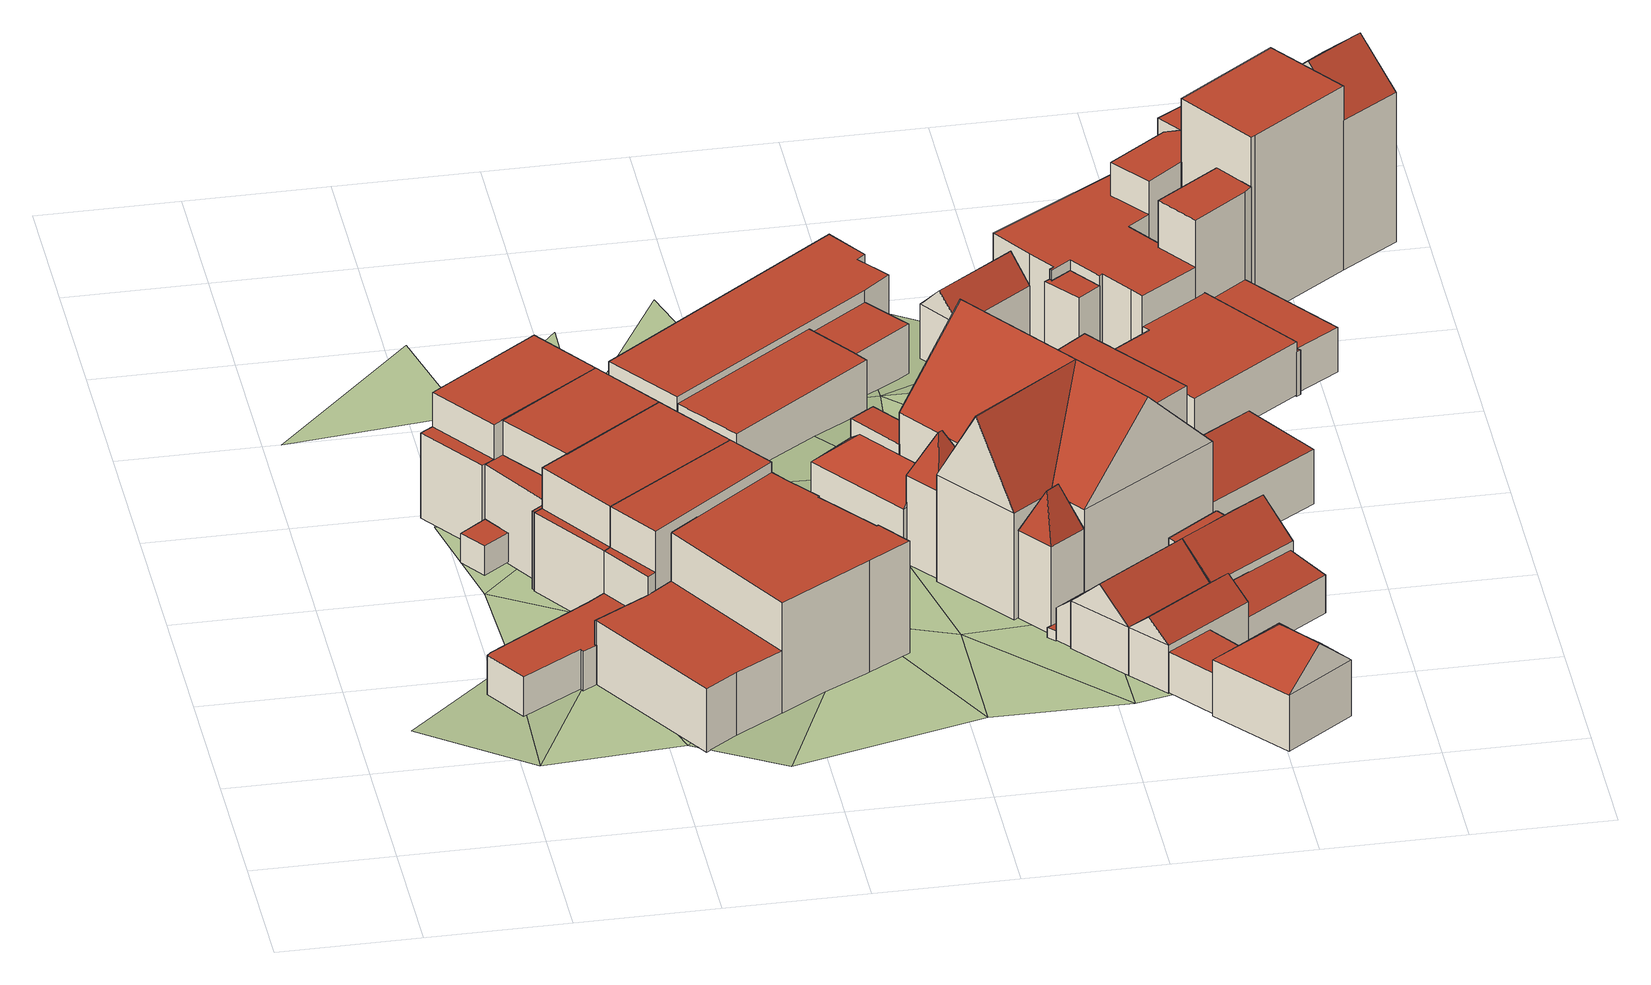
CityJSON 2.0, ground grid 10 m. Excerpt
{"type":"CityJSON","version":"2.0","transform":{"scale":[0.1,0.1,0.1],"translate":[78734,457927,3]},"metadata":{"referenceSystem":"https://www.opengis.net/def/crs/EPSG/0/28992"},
"CityObjects":{
"building1":{"type":"Building","children":["building1-1","building1-2","building1-3"]},
"building1-1":{"type":"BuildingPart","attributes":{"RelativeEavesHeight":9.55,"AbsoluteEavesHeight":14.13,"RelativeRidgeHeight":9.55,"AbsoluteRidgeHeight":14.13,"roofType":"1000"},"parents":["building1"],"geometry":[{"type":"Solid","lod":"2","boundaries":[[[[0,1,2,3]],[[1,4,5,2]],[[4,6,7,5]],[[6,0,3,7]],[[6,4,1,0]],[[3,2,5,7]]]],"semantics":{"surfaces":[{"type":"WallSurface"},{"type":"RoofSurface","Slope":90,"Direction":0},{"type":"GroundSurface"}],"values":[[0,0,0,0,1,2]]}}]},
"building1-2":{"type":"BuildingPart","attributes":{"RelativeEavesHeight":6.3,"AbsoluteEavesHeight":10.89,"RelativeRidgeHeight":6.3,"AbsoluteRidgeHeight":10.89,"roofType":"1000"},"parents":["building1"],"geometry":[{"type":"Solid","lod":"2","boundaries":[[[[8,9,10,5]],[[9,11,12,10]],[[11,13,7,12]],[[13,8,5,7]],[[13,11,9,8]],[[5,10,12,7]]]],"semantics":{"surfaces":[{"type":"WallSurface"},{"type":"RoofSurface","Slope":90,"Direction":0},{"type":"GroundSurface"}],"values":[[0,0,0,0,1,2]]}}]},
"building1-3":{"type":"BuildingPart","attributes":{"RelativeEavesHeight":3.08,"AbsoluteEavesHeight":7.55,"RelativeRidgeHeight":3.08,"AbsoluteRidgeHeight":7.55,"roofType":"1000"},"parents":["building1"],"geometry":[{"type":"Solid","lod":"2","boundaries":[[[[14,15,16,17]],[[15,18,19,16]],[[18,20,21,19]],[[20,22,23,21]],[[22,24,25,23]],[[24,26,27,25]],[[26,28,29,27]],[[28,30,31,29]],[[30,32,33,31]],[[32,34,35,33]],[[34,14,17,35]],[[34,32,30,28,26,24,22,20,18,15,14]],[[17,16,19,21,23,25,27,29,31,33,35]]]],"semantics":{"surfaces":[{"type":"WallSurface"},{"type":"RoofSurface","Slope":90,"Direction":0},{"type":"GroundSurface"}],"values":[[0,0,0,0,0,0,0,0,0,0,0,1,2]]}}]},
"building2":{"type":"Building","children":["building2-1","building2-2"]},
"building2-1":{"type":"BuildingPart","attributes":{"RelativeEavesHeight":9.44,"AbsoluteEavesHeight":14.13,"RelativeRidgeHeight":9.44,"AbsoluteRidgeHeight":14.13,"roofType":"1000"},"parents":["building2"],"geometry":[{"type":"Solid","lod":"2","boundaries":[[[[36,37,38,39]],[[37,40,41,38]],[[40,42,43,41]],[[42,36,39,43]],[[42,40,37,36]],[[39,38,41,43]]]],"semantics":{"surfaces":[{"type":"WallSurface"},{"type":"RoofSurface","Slope":90,"Direction":354.87},{"type":"GroundSurface"}],"values":[[0,0,0,0,1,2]]}}]},
"building2-2":{"type":"BuildingPart","attributes":{"RelativeEavesHeight":6.69,"AbsoluteEavesHeight":11.43,"RelativeRidgeHeight":6.69,"AbsoluteRidgeHeight":11.43,"roofType":"1000"},"parents":["building2"],"geometry":[{"type":"Solid","lod":"2","boundaries":[[[[44,45,46,41]],[[45,47,48,46]],[[47,49,43,48]],[[49,44,41,43]],[[49,47,45,44]],[[41,46,48,43]]]],"semantics":{"surfaces":[{"type":"WallSurface"},{"type":"RoofSurface","Slope":90,"Direction":0},{"type":"GroundSurface"}],"values":[[0,0,0,0,1,2]]}}]},
"building3":{"type":"Building","children":["building3-1","building3-2","building3-3","building3-4"]},
"building3-1":{"type":"BuildingPart","attributes":{"RelativeEavesHeight":6.11,"AbsoluteEavesHeight":10.89,"RelativeRidgeHeight":6.11,"AbsoluteRidgeHeight":10.89,"roofType":"1000"},"parents":["building3"],"geometry":[{"type":"Solid","lod":"2","boundaries":[[[[50,51,52,53]],[[51,54,55,52]],[[54,56,57,55]],[[56,50,53,57]],[[56,54,51,50]],[[53,52,55,57]]]],"semantics":{"surfaces":[{"type":"WallSurface"},{"type":"RoofSurface","Slope":90,"Direction":0},{"type":"GroundSurface"}],"values":[[0,0,0,0,1,2]]}}]},
"building3-2":{"type":"BuildingPart","attributes":{"RelativeEavesHeight":2.37,"AbsoluteEavesHeight":7.12,"RelativeRidgeHeight":2.37,"AbsoluteRidgeHeight":7.12,"roofType":"1000"},"parents":["building3"],"geometry":[{"type":"Solid","lod":"2","boundaries":[[[[58,59,60,61]],[[59,62,63,60]],[[62,64,65,63]],[[64,58,61,65]],[[64,62,59,58]],[[61,60,63,65]]]],"semantics":{"surfaces":[{"type":"WallSurface"},{"type":"RoofSurface","Slope":90,"Direction":0},{"type":"GroundSurface"}],"values":[[0,0,0,0,1,2]]}}]},
"building3-3":{"type":"BuildingPart","attributes":{"RelativeEavesHeight":6.69,"AbsoluteEavesHeight":11.43,"RelativeRidgeHeight":6.69,"AbsoluteRidgeHeight":11.43,"roofType":"1000"},"parents":["building3"],"geometry":[{"type":"Solid","lod":"2","boundaries":[[[[66,67,68,69]],[[67,70,71,68]],[[70,72,73,71]],[[72,66,69,73]],[[72,70,67,66]],[[69,68,71,73]]]],"semantics":{"surfaces":[{"type":"WallSurface"},{"type":"RoofSurface","Slope":90,"Direction":0},{"type":"GroundSurface"}],"values":[[0,0,0,0,1,2]]}}]},
"building3-4":{"type":"BuildingPart","attributes":{"RelativeEavesHeight":9.47,"AbsoluteEavesHeight":14.13,"RelativeRidgeHeight":9.47,"AbsoluteRidgeHeight":14.13,"roofType":"1000"},"parents":["building3"],"geometry":[{"type":"Solid","lod":"2","boundaries":[[[[74,37,38,71]],[[37,75,76,38]],[[75,77,73,76]],[[77,74,71,73]],[[77,75,37,74]],[[71,38,76,73]]]],"semantics":{"surfaces":[{"type":"WallSurface"},{"type":"RoofSurface","Slope":90,"Direction":0},{"type":"GroundSurface"}],"values":[[0,0,0,0,1,2]]}}]},
"building4":{"type":"Building","children":["building4-1","building4-2"]},
"building4-1":{"type":"BuildingPart","attributes":{"RelativeEavesHeight":9.51,"AbsoluteEavesHeight":14.13,"RelativeRidgeHeight":9.51,"AbsoluteRidgeHeight":14.13,"roofType":"1000"},"parents":["building4"],"geometry":[{"type":"Solid","lod":"2","boundaries":[[[[75,0,3,78]],[[0,6,7,3]],[[6,79,80,7]],[[79,75,78,80]],[[79,6,0,75]],[[78,3,7,80]]]],"semantics":{"surfaces":[{"type":"WallSurface"},{"type":"RoofSurface","Slope":90,"Direction":0},{"type":"GroundSurface"}],"values":[[0,0,0,0,1,2]]}}]},
"building4-2":{"type":"BuildingPart","attributes":{"RelativeEavesHeight":6.21,"AbsoluteEavesHeight":10.89,"RelativeRidgeHeight":6.21,"AbsoluteRidgeHeight":10.89,"roofType":"1000"},"parents":["building4"],"geometry":[{"type":"Solid","lod":"2","boundaries":[[[[13,11,81,82]],[[11,50,83,81]],[[50,84,85,83]],[[84,13,82,85]],[[84,50,11,13]],[[82,81,83,85]]]],"semantics":{"surfaces":[{"type":"WallSurface"},{"type":"RoofSurface","Slope":90,"Direction":0},{"type":"GroundSurface"}],"values":[[0,0,0,0,1,2]]}}]},
"building5":{"type":"Building","children":["building5-1","building5-2"]},
"building5-1":{"type":"BuildingPart","attributes":{"RelativeEavesHeight":8.83,"AbsoluteEavesHeight":13.33,"RelativeRidgeHeight":8.83,"AbsoluteRidgeHeight":13.33,"roofType":"1000"},"parents":["building5"],"geometry":[{"type":"Solid","lod":"2","boundaries":[[[[86,87,88,89]],[[87,90,91,88]],[[90,92,93,91]],[[92,94,95,93]],[[94,96,97,95]],[[96,98,99,97]],[[98,100,101,99]],[[100,102,103,101]],[[102,104,105,103]],[[104,86,89,105]],[[104,102,100,98,96,94,92,90,87,86]],[[89,88,91,93,95,97,99,101,103,105]]]],"semantics":{"surfaces":[{"type":"WallSurface"},{"type":"RoofSurface","Slope":90,"Direction":0},{"type":"GroundSurface"}],"values":[[0,0,0,0,0,0,0,0,0,0,1,2]]}}]},
"building5-2":{"type":"BuildingPart","attributes":{"RelativeEavesHeight":5.01,"AbsoluteEavesHeight":9.53,"RelativeRidgeHeight":5.01,"AbsoluteRidgeHeight":9.53,"roofType":"1000"},"parents":["building5"],"geometry":[{"type":"Solid","lod":"2","boundaries":[[[[106,107,108,103]],[[107,109,110,108]],[[109,111,19,110]],[[111,112,16,19]],[[112,113,17,16]],[[113,114,105,17]],[[114,106,103,105]],[[114,113,112,111,109,107,106]],[[103,108,110,19,16,17,105]]]],"semantics":{"surfaces":[{"type":"WallSurface"},{"type":"RoofSurface","Slope":90,"Direction":0},{"type":"GroundSurface"}],"values":[[0,0,0,0,0,0,0,1,2]]}}]},
"building6":{"type":"Building","children":["building6-1","building6-2","building6-3"]},
"building6-1":{"type":"BuildingPart","attributes":{"RelativeEavesHeight":5.01,"AbsoluteEavesHeight":8.52,"RelativeRidgeHeight":5.01,"AbsoluteRidgeHeight":8.52,"roofType":"1000"},"parents":["building6"],"geometry":[{"type":"Solid","lod":"2","boundaries":[[[[115,116,117,118]],[[116,119,120,117]],[[119,121,122,120]],[[121,123,124,122]],[[123,125,126,124]],[[125,127,128,126]],[[127,115,118,128]],[[127,125,123,121,119,116,115]],[[118,117,120,122,124,126,128]]]],"semantics":{"surfaces":[{"type":"WallSurface"},{"type":"RoofSurface","Slope":90,"Direction":0},{"type":"GroundSurface"}],"values":[[0,0,0,0,0,0,0,1,2]]}}]},
"building6-2":{"type":"BuildingPart","attributes":{"RelativeEavesHeight":3.91,"AbsoluteEavesHeight":7.63,"RelativeRidgeHeight":3.91,"AbsoluteRidgeHeight":7.63,"roofType":"1000"},"parents":["building6"],"geometry":[{"type":"Solid","lod":"2","boundaries":[[[[129,130,131,132]],[[130,133,134,131]],[[133,135,136,134]],[[135,129,132,136]],[[135,133,130,129]],[[132,131,134,136]]]],"semantics":{"surfaces":[{"type":"WallSurface"},{"type":"RoofSurface","Slope":90,"Direction":0},{"type":"GroundSurface"}],"values":[[0,0,0,0,1,2]]}}]},
"building6-3":{"type":"BuildingPart","attributes":{"RelativeEavesHeight":3.93,"AbsoluteEavesHeight":8.04,"RelativeRidgeHeight":3.93,"AbsoluteRidgeHeight":8.04,"roofType":"1000"},"parents":["building6"],"geometry":[{"type":"Solid","lod":"2","boundaries":[[[[137,138,139,140]],[[138,141,142,139]],[[141,143,144,142]],[[143,145,146,144]],[[145,137,140,146]],[[145,143,141,138,137]],[[140,139,142,144,146]]]],"semantics":{"surfaces":[{"type":"WallSurface"},{"type":"RoofSurface","Slope":90,"Direction":0},{"type":"GroundSurface"}],"values":[[0,0,0,0,0,1,2]]}}]},
"building7":{"type":"Building","children":["building7-1","building7-2","building7-3"]},
"building7-1":{"type":"BuildingPart","attributes":{"RelativeEavesHeight":4.38,"AbsoluteEavesHeight":8.76,"RelativeRidgeHeight":6.84,"AbsoluteRidgeHeight":11.22,"roofType":"1130"},"parents":["building7"],"geometry":[{"type":"Solid","lod":"2","boundaries":[[[[147,148,149,150]],[[148,151,152,149]],[[151,153,154,152]],[[153,147,150,154]],[[151,148,155]],[[147,153,156]],[[148,147,156,155]],[[153,151,155,156]],[[150,149,152,154]]]],"semantics":{"surfaces":[{"type":"WallSurface"},{"type":"RoofSurface","Slope":46.14,"Direction":322.94},{"type":"RoofSurface","Slope":37.68,"Direction":233.44},{"type":"RoofSurface","Slope":37.67,"Direction":54.08},{"type":"GroundSurface"}],"values":[[0,0,0,0,1,0,2,3,4]]}}]},
"building7-2":{"type":"BuildingPart","attributes":{"RelativeEavesHeight":5.97,"AbsoluteEavesHeight":10.26,"RelativeRidgeHeight":5.97,"AbsoluteRidgeHeight":10.26,"roofType":"1000"},"parents":["building7"],"geometry":[{"type":"Solid","lod":"2","boundaries":[[[[157,158,159,160]],[[158,161,162,159]],[[161,163,164,162]],[[163,157,160,164]],[[163,161,158,157]],[[160,159,162,164]]]],"semantics":{"surfaces":[{"type":"WallSurface"},{"type":"RoofSurface","Slope":90,"Direction":0},{"type":"GroundSurface"}],"values":[[0,0,0,0,1,2]]}}]},
"building7-3":{"type":"BuildingPart","attributes":{"RelativeEavesHeight":3.45,"AbsoluteEavesHeight":7.36,"RelativeRidgeHeight":3.45,"AbsoluteRidgeHeight":7.36,"roofType":"1000"},"parents":["building7"],"geometry":[{"type":"Solid","lod":"2","boundaries":[[[[165,166,167,168]],[[166,169,170,167]],[[169,171,172,170]],[[171,173,174,172]],[[173,175,176,174]],[[175,177,178,176]],[[177,179,180,178]],[[179,181,182,180]],[[181,183,184,182]],[[183,165,168,184]],[[183,181,179,177,175,173,171,169,166,165]],[[168,167,170,172,174,176,178,180,182,184]]]],"semantics":{"surfaces":[{"type":"WallSurface"},{"type":"RoofSurface","Slope":90,"Direction":0},{"type":"GroundSurface"}],"values":[[0,0,0,0,0,0,0,0,0,0,1,2]]}}]},
"building8":{"type":"Building","children":["building8-1","building8-2","building8-3","building8-4"]},
"building8-1":{"type":"BuildingPart","attributes":{"RelativeEavesHeight":8.88,"AbsoluteEavesHeight":12.8,"RelativeRidgeHeight":15.1,"AbsoluteRidgeHeight":19.02,"roofType":"1030"},"parents":["building8"],"geometry":[{"type":"Solid","lod":"2","boundaries":[[[[185,186,187,188]],[[186,189,182,187]],[[189,190,191,182]],[[190,185,188,191]],[[189,186,192]],[[185,190,193]],[[186,185,193,192]],[[190,189,192,193]],[[188,187,182,191]]]],"semantics":{"surfaces":[{"type":"WallSurface"},{"type":"RoofSurface","Slope":43.48,"Direction":234.19},{"type":"RoofSurface","Slope":43.48,"Direction":53.94},{"type":"GroundSurface"}],"values":[[0,0,0,0,0,0,1,2,3]]}}]},
"building8-2":{"type":"BuildingPart","attributes":{"RelativeEavesHeight":8.4,"AbsoluteEavesHeight":12.8,"RelativeRidgeHeight":14.61,"AbsoluteRidgeHeight":19.02,"roofType":"1130"},"parents":["building8"],"geometry":[{"type":"Solid","lod":"2","boundaries":[[[[194,195,196,197]],[[195,198,199,196]],[[198,200,201,199]],[[200,194,197,201]],[[198,195,202]],[[194,200,203]],[[195,194,203,202]],[[200,198,202,203]],[[197,196,199,201]]]],"semantics":{"surfaces":[{"type":"WallSurface"},{"type":"RoofSurface","Slope":-43.52,"Direction":54.31},{"type":"RoofSurface","Slope":29.96,"Direction":324.14},{"type":"RoofSurface","Slope":28.66,"Direction":144.37},{"type":"GroundSurface"}],"values":[[0,0,0,0,1,0,2,3,4]]}}]},
"building8-3":{"type":"BuildingPart","attributes":{"RelativeEavesHeight":6.93,"AbsoluteEavesHeight":11.35,"RelativeRidgeHeight":10.23,"AbsoluteRidgeHeight":14.64,"roofType":"1040"},"parents":["building8"],"geometry":[{"type":"Solid","lod":"2","boundaries":[[[[204,205,199,206]],[[205,207,208,199]],[[207,209,210,208]],[[209,204,206,210]],[[207,205,211]],[[204,209,212]],[[205,204,212,211]],[[209,207,211,212]],[[206,199,208,210]]]],"semantics":{"surfaces":[{"type":"WallSurface"},{"type":"RoofSurface","Slope":13.63,"Direction":54.31},{"type":"RoofSurface","Slope":18.36,"Direction":232.23},{"type":"RoofSurface","Slope":25.22,"Direction":323.26},{"type":"RoofSurface","Slope":23.65,"Direction":145.32},{"type":"GroundSurface"}],"values":[[0,0,0,0,1,2,3,4,5]]}}]},
"building8-4":{"type":"BuildingPart","attributes":{"RelativeEavesHeight":6.95,"AbsoluteEavesHeight":11.35,"RelativeRidgeHeight":10.25,"AbsoluteRidgeHeight":14.64,"roofType":"1040"},"parents":["building8"],"geometry":[{"type":"Solid","lod":"2","boundaries":[[[[213,214,154,215]],[[214,216,196,154]],[[216,217,218,196]],[[217,213,215,218]],[[216,214,219]],[[213,217,220]],[[214,213,220,219]],[[217,216,219,220]],[[215,154,196,218]]]],"semantics":{"surfaces":[{"type":"WallSurface"},{"type":"RoofSurface","Slope":24.27,"Direction":54.31},{"type":"RoofSurface","Slope":24.29,"Direction":232.47},{"type":"RoofSurface","Slope":24.27,"Direction":321.51},{"type":"RoofSurface","Slope":24.28,"Direction":142.35},{"type":"GroundSurface"}],"values":[[0,0,0,0,1,2,3,4,5]]}}]},
"building9":{"type":"Building","children":["building9-1","building9-2","building9-3","building9-4","building9-5"]},
"building9-1":{"type":"BuildingPart","attributes":{"RelativeEavesHeight":3.84,"AbsoluteEavesHeight":8.04,"RelativeRidgeHeight":6.24,"AbsoluteRidgeHeight":10.44,"roofType":"1030"},"parents":["building9"],"geometry":[{"type":"Solid","lod":"2","boundaries":[[[[221,222,223,224]],[[222,225,226,223]],[[225,227,228,226]],[[227,221,224,228]],[[225,222,229]],[[221,227,230]],[[222,221,230,229]],[[227,225,229,230]],[[224,223,226,228]]]],"semantics":{"surfaces":[{"type":"WallSurface"},{"type":"RoofSurface","Slope":46.11,"Direction":324.95},{"type":"RoofSurface","Slope":46.09,"Direction":145.52},{"type":"GroundSurface"}],"values":[[0,0,0,0,0,0,1,2,3]]}}]},
"building9-2":{"type":"BuildingPart","attributes":{"RelativeEavesHeight":3.84,"AbsoluteEavesHeight":8.04,"RelativeRidgeHeight":5.34,"AbsoluteRidgeHeight":9.54,"roofType":"1030"},"parents":["building9"],"geometry":[{"type":"Solid","lod":"2","boundaries":[[[[227,225,226,228]],[[225,231,232,226]],[[231,233,234,232]],[[233,227,228,234]],[[231,225,235]],[[227,233,236]],[[225,227,236,235]],[[233,231,235,236]],[[228,226,232,234]]]],"semantics":{"surfaces":[{"type":"WallSurface"},{"type":"RoofSurface","Slope":48.49,"Direction":325.75},{"type":"RoofSurface","Slope":48.5,"Direction":145.62},{"type":"GroundSurface"}],"values":[[0,0,0,0,0,0,1,2,3]]}}]},
"building9-3":{"type":"BuildingPart","attributes":{"RelativeEavesHeight":3.09,"AbsoluteEavesHeight":7.49,"RelativeRidgeHeight":3.64,"AbsoluteRidgeHeight":8.04,"roofType":"1010"},"parents":["building9"],"geometry":[{"type":"Solid","lod":"2","boundaries":[[[[221,237,238,239]],[[237,240,241,238]],[[240,242,243,241]],[[242,221,239,243]],[[242,240,237,221]],[[239,238,241,243]]]],"semantics":{"surfaces":[{"type":"WallSurface"},{"type":"RoofSurface","Slope":48.7,"Direction":324.61},{"type":"GroundSurface"}],"values":[[0,0,0,0,1,2]]}}]},
"building9-4":{"type":"BuildingPart","attributes":{"RelativeEavesHeight":0.885,"AbsoluteEavesHeight":5.14,"RelativeRidgeHeight":0.885,"AbsoluteRidgeHeight":5.14,"roofType":"1000"},"parents":["building9"],"geometry":[{"type":"Solid","lod":"2","boundaries":[[[[244,245,246,247]],[[245,248,249,246]],[[248,250,251,249]],[[250,252,253,251]],[[252,254,255,253]],[[254,256,257,255]],[[256,244,247,257]],[[256,254,252,250,248,245,244]],[[247,246,249,251,253,255,257]]]],"semantics":{"surfaces":[{"type":"WallSurface"},{"type":"RoofSurface","Slope":90,"Direction":0},{"type":"GroundSurface"}],"values":[[0,0,0,0,0,0,0,1,2]]}}]},
"building9-5":{"type":"BuildingPart","attributes":{"RelativeEavesHeight":3.29,"AbsoluteEavesHeight":7.13,"RelativeRidgeHeight":3.6,"AbsoluteRidgeHeight":7.44,"roofType":"1010"},"parents":["building9"],"geometry":[{"type":"Solid","lod":"2","boundaries":[[[[258,259,260,261]],[[259,262,263,260]],[[262,264,265,263]],[[264,258,261,265]],[[264,262,259,258]],[[261,260,263,265]]]],"semantics":{"surfaces":[{"type":"WallSurface"},{"type":"RoofSurface","Slope":79.02,"Direction":146.01},{"type":"GroundSurface"}],"values":[[0,0,0,0,1,2]]}}]},
"building10":{"type":"Building","children":["building10-1","building10-2"]},
"building10-1":{"type":"BuildingPart","attributes":{"RelativeEavesHeight":4.38,"AbsoluteEavesHeight":8.52,"RelativeRidgeHeight":7.07,"AbsoluteRidgeHeight":11.21,"roofType":"1130"},"parents":["building10"],"geometry":[{"type":"Solid","lod":"2","boundaries":[[[[266,267,268,269]],[[267,270,271,268]],[[270,272,273,271]],[[272,266,269,273]],[[270,267,274]],[[266,272,275]],[[267,266,275,274]],[[272,270,274,275]],[[269,268,271,273]]]],"semantics":{"surfaces":[{"type":"WallSurface"},{"type":"RoofSurface","Slope":47.99,"Direction":324.75},{"type":"RoofSurface","Slope":48.62,"Direction":231.25},{"type":"RoofSurface","Slope":48.65,"Direction":52.64},{"type":"GroundSurface"}],"values":[[0,0,0,0,1,0,2,3,4]]}}]},
"building10-2":{"type":"BuildingPart","attributes":{"RelativeEavesHeight":3.2,"AbsoluteEavesHeight":7.51,"RelativeRidgeHeight":3.2,"AbsoluteRidgeHeight":7.51,"roofType":"1000"},"parents":["building10"],"geometry":[{"type":"Solid","lod":"2","boundaries":[[[[276,277,278,279]],[[277,280,281,278]],[[280,282,283,281]],[[282,276,279,283]],[[282,280,277,276]],[[279,278,281,283]]]],"semantics":{"surfaces":[{"type":"WallSurface"},{"type":"RoofSurface","Slope":90,"Direction":0},{"type":"GroundSurface"}],"values":[[0,0,0,0,1,2]]}}]},
"building11":{"type":"Building","children":["building11-1","building11-2","building11-3","building11-4"]},
"building11-1":{"type":"BuildingPart","attributes":{"RelativeEavesHeight":0.97,"AbsoluteEavesHeight":5.14,"RelativeRidgeHeight":0.97,"AbsoluteRidgeHeight":5.14,"roofType":"1000"},"parents":["building11"],"geometry":[{"type":"Solid","lod":"2","boundaries":[[[[284,252,285,286]],[[252,287,288,285]],[[287,284,286,288]],[[287,252,284]],[[286,285,288]]]],"semantics":{"surfaces":[{"type":"WallSurface"},{"type":"RoofSurface","Slope":90,"Direction":0},{"type":"GroundSurface"}],"values":[[0,0,0,1,2]]}}]},
"building11-2":{"type":"BuildingPart","attributes":{"RelativeEavesHeight":4.15,"AbsoluteEavesHeight":8.04,"RelativeRidgeHeight":6.56,"AbsoluteRidgeHeight":10.44,"roofType":"1030"},"parents":["building11"],"geometry":[{"type":"Solid","lod":"2","boundaries":[[[[222,289,290,291]],[[289,292,293,290]],[[292,294,295,293]],[[294,222,291,295]],[[292,289,296]],[[222,294,229]],[[289,222,229,296]],[[294,292,296,229]],[[291,290,293,295]]]],"semantics":{"surfaces":[{"type":"WallSurface"},{"type":"RoofSurface","Slope":47.86,"Direction":325.12},{"type":"RoofSurface","Slope":47.84,"Direction":146.01},{"type":"GroundSurface"}],"values":[[0,0,0,0,0,0,1,2,3]]}}]},
"building11-3":{"type":"BuildingPart","attributes":{"RelativeEavesHeight":3.25,"AbsoluteEavesHeight":7.24,"RelativeRidgeHeight":3.25,"AbsoluteRidgeHeight":7.24,"roofType":"1000"},"parents":["building11"],"geometry":[{"type":"Solid","lod":"2","boundaries":[[[[297,298,299,300]],[[298,301,302,299]],[[301,303,304,302]],[[303,297,300,304]],[[303,301,298,297]],[[300,299,302,304]]]],"semantics":{"surfaces":[{"type":"WallSurface"},{"type":"RoofSurface","Slope":90,"Direction":0},{"type":"GroundSurface"}],"values":[[0,0,0,0,1,2]]}}]},
"building11-4":{"type":"BuildingPart","attributes":{"RelativeEavesHeight":0.986,"AbsoluteEavesHeight":5.14,"RelativeRidgeHeight":0.986,"AbsoluteRidgeHeight":5.14,"roofType":"1000"},"parents":["building11"],"geometry":[{"type":"Solid","lod":"2","boundaries":[[[[305,254,223,306]],[[254,284,286,223]],[[284,307,308,286]],[[307,305,306,308]],[[307,284,254,305]],[[306,223,286,308]]]],"semantics":{"surfaces":[{"type":"WallSurface"},{"type":"RoofSurface","Slope":90,"Direction":0},{"type":"GroundSurface"}],"values":[[0,0,0,0,1,2]]}}]},
"building12":{"type":"Building","children":["building12-1","building12-2","building12-3"]},
"building12-1":{"type":"BuildingPart","attributes":{"RelativeEavesHeight":4.26,"AbsoluteEavesHeight":7.96,"RelativeRidgeHeight":7.31,"AbsoluteRidgeHeight":11.01,"roofType":"1130"},"parents":["building12"],"geometry":[{"type":"Solid","lod":"2","boundaries":[[[[309,310,311,312]],[[310,313,314,311]],[[313,315,316,314]],[[315,309,312,316]],[[313,310,317]],[[309,315,318]],[[310,309,318,317]],[[315,313,317,318]],[[312,311,314,316]]]],"semantics":{"surfaces":[{"type":"WallSurface"},{"type":"RoofSurface","Slope":45,"Direction":55.93},{"type":"RoofSurface","Slope":44.47,"Direction":325.79},{"type":"RoofSurface","Slope":44.47,"Direction":146.25},{"type":"GroundSurface"}],"values":[[0,0,0,0,1,0,2,3,4]]}}]},
"building12-2":{"type":"BuildingPart","attributes":{"RelativeEavesHeight":6.07,"AbsoluteEavesHeight":9.97,"RelativeRidgeHeight":6.07,"AbsoluteRidgeHeight":9.97,"roofType":"1000"},"parents":["building12"],"geometry":[{"type":"Solid","lod":"2","boundaries":[[[[319,320,321,322]],[[320,323,324,321]],[[323,325,326,324]],[[325,319,322,326]],[[325,323,320,319]],[[322,321,324,326]]]],"semantics":{"surfaces":[{"type":"WallSurface"},{"type":"RoofSurface","Slope":90,"Direction":324.63},{"type":"GroundSurface"}],"values":[[0,0,0,0,1,2]]}}]},
"building12-3":{"type":"BuildingPart","attributes":{"RelativeEavesHeight":6.8,"AbsoluteEavesHeight":10.61,"RelativeRidgeHeight":6.8,"AbsoluteRidgeHeight":10.61,"roofType":"1000"},"parents":["building12"],"geometry":[{"type":"Solid","lod":"2","boundaries":[[[[327,328,329,330]],[[328,331,332,329]],[[331,333,334,332]],[[333,327,330,334]],[[333,331,328,327]],[[330,329,332,334]]]],"semantics":{"surfaces":[{"type":"WallSurface"},{"type":"RoofSurface","Slope":90,"Direction":0},{"type":"GroundSurface"}],"values":[[0,0,0,0,1,2]]}}]},
"building13":{"type":"Building","children":["building13-1","building13-2","building13-3","building13-4","building13-5","building13-6","building13-7","building13-8","building13-9","building13-10","building13-11","building13-12"]},
"building13-1":{"type":"BuildingPart","attributes":{"RelativeEavesHeight":7.1,"AbsoluteEavesHeight":10.52,"RelativeRidgeHeight":9.72,"AbsoluteRidgeHeight":13.14,"roofType":"1130"},"parents":["building13"],"geometry":[{"type":"Solid","lod":"2","boundaries":[[[[335,336,337,338]],[[336,339,340,337]],[[339,341,342,340]],[[341,335,338,342]],[[339,336,343]],[[335,341,344]],[[336,335,344,343]],[[341,339,343,344]],[[338,337,340,342]]]],"semantics":{"surfaces":[{"type":"WallSurface"},{"type":"RoofSurface","Slope":38.98,"Direction":56.83},{"type":"RoofSurface","Slope":39.27,"Direction":327.24},{"type":"RoofSurface","Slope":39.27,"Direction":144.82},{"type":"GroundSurface"}],"values":[[0,0,0,0,1,0,2,3,4]]}}]},
"building13-2":{"type":"BuildingPart","attributes":{"RelativeEavesHeight":10.49,"AbsoluteEavesHeight":14.02,"RelativeRidgeHeight":10.49,"AbsoluteRidgeHeight":14.02,"roofType":"1000"},"parents":["building13"],"geometry":[{"type":"Solid","lod":"2","boundaries":[[[[345,346,347,348]],[[346,349,350,347]],[[349,351,352,350]],[[351,353,354,352]],[[353,345,348,354]],[[353,351,349,346,345]],[[348,347,350,352,354]]]],"semantics":{"surfaces":[{"type":"WallSurface"},{"type":"RoofSurface","Slope":90,"Direction":284.04},{"type":"GroundSurface"}],"values":[[0,0,0,0,0,1,2]]}}]},
"building13-3":{"type":"BuildingPart","attributes":{"RelativeEavesHeight":4.37,"AbsoluteEavesHeight":7.76,"RelativeRidgeHeight":6.28,"AbsoluteRidgeHeight":9.67,"roofType":"1030"},"parents":["building13"],"geometry":[{"type":"Solid","lod":"2","boundaries":[[[[355,356,357,358]],[[356,359,360,357]],[[359,361,362,360]],[[361,355,358,362]],[[359,356,363]],[[355,361,364]],[[356,355,364,363]],[[361,359,363,364]],[[358,357,360,362]]]],"semantics":{"surfaces":[{"type":"WallSurface"},{"type":"RoofSurface","Slope":42.92,"Direction":144.45},{"type":"RoofSurface","Slope":42.93,"Direction":324.88},{"type":"GroundSurface"}],"values":[[0,0,0,0,0,0,1,2,3]]}}]},
"building13-4":{"type":"BuildingPart","attributes":{"RelativeEavesHeight":9.47,"AbsoluteEavesHeight":12.92,"RelativeRidgeHeight":9.47,"AbsoluteRidgeHeight":12.92,"roofType":"1000"},"parents":["building13"],"geometry":[{"type":"Solid","lod":"2","boundaries":[[[[365,366,342,338]],[[366,367,368,342]],[[367,369,370,368]],[[369,371,372,370]],[[371,373,374,372]],[[373,375,376,374]],[[375,377,378,376]],[[377,365,338,378]],[[377,375,373,371,369,367,366,365]],[[338,342,368,370,372,374,376,378]]]],"semantics":{"surfaces":[{"type":"WallSurface"},{"type":"RoofSurface","Slope":90,"Direction":0},{"type":"GroundSurface"}],"values":[[0,0,0,0,0,0,0,0,1,2]]}}]},
"building13-5":{"type":"BuildingPart","attributes":{"RelativeEavesHeight":3.44,"AbsoluteEavesHeight":6.92,"RelativeRidgeHeight":3.44,"AbsoluteRidgeHeight":6.92,"roofType":"1000"},"parents":["building13"],"geometry":[{"type":"Solid","lod":"2","boundaries":[[[[379,380,381,382]],[[380,383,384,381]],[[383,385,354,384]],[[385,386,387,354]],[[386,379,382,387]],[[386,385,383,380,379]],[[382,381,384,354,387]]]],"semantics":{"surfaces":[{"type":"WallSurface"},{"type":"RoofSurface","Slope":90,"Direction":104.04},{"type":"GroundSurface"}],"values":[[0,0,0,0,0,1,2]]}}]},
"building13-6":{"type":"BuildingPart","attributes":{"RelativeEavesHeight":6.03,"AbsoluteEavesHeight":9.52,"RelativeRidgeHeight":6.03,"AbsoluteRidgeHeight":9.52,"roofType":"1000"},"parents":["building13"],"geometry":[{"type":"Solid","lod":"2","boundaries":[[[[388,389,390,391]],[[389,392,393,390]],[[392,394,395,393]],[[394,396,397,395]],[[396,398,399,397]],[[398,388,391,399]],[[398,396,394,392,389,388]],[[391,390,393,395,397,399]]]],"semantics":{"surfaces":[{"type":"WallSurface"},{"type":"RoofSurface","Slope":90,"Direction":0},{"type":"GroundSurface"}],"values":[[0,0,0,0,0,0,1,2]]}}]},
"building13-7":{"type":"BuildingPart","attributes":{"RelativeEavesHeight":6.92,"AbsoluteEavesHeight":10.32,"RelativeRidgeHeight":6.92,"AbsoluteRidgeHeight":10.32,"roofType":"1000"},"parents":["building13"],"geometry":[{"type":"Solid","lod":"2","boundaries":[[[[400,401,402,403]],[[401,404,405,402]],[[404,406,407,405]],[[406,408,409,407]],[[408,410,411,409]],[[410,412,413,411]],[[412,414,358,413]],[[414,415,362,358]],[[415,416,378,362]],[[416,417,376,378]],[[417,418,374,376]],[[418,419,372,374]],[[419,420,370,372]],[[420,421,422,370]],[[421,423,424,422]],[[423,425,426,424]],[[425,427,428,426]],[[427,429,430,428]],[[429,400,403,430]],[[429,427,425,423,421,420,419,418,417,416,415,414,412,410,408,406,404,401,400]],[[403,402,405,407,409,411,413,358,362,378,376,374,372,370,422,424,426,428,430]]]],"semantics":{"surfaces":[{"type":"WallSurface"},{"type":"RoofSurface","Slope":90,"Direction":180},{"type":"GroundSurface"}],"values":[[0,0,0,0,0,0,0,0,0,0,0,0,0,0,0,0,0,0,0,1,2]]}}]},
"building13-8":{"type":"BuildingPart","attributes":{"RelativeEavesHeight":3.52,"AbsoluteEavesHeight":7.12,"RelativeRidgeHeight":3.52,"AbsoluteRidgeHeight":7.12,"roofType":"1000"},"parents":["building13"],"geometry":[{"type":"Solid","lod":"2","boundaries":[[[[431,432,433,434]],[[432,435,436,433]],[[435,437,438,436]],[[437,439,440,438]],[[439,441,442,440]],[[441,431,434,442]],[[441,439,437,435,432,431]],[[434,433,436,438,440,442]]]],"semantics":{"surfaces":[{"type":"WallSurface"},{"type":"RoofSurface","Slope":90,"Direction":0},{"type":"GroundSurface"}],"values":[[0,0,0,0,0,0,1,2]]}}]},
"building13-9":{"type":"BuildingPart","attributes":{"RelativeEavesHeight":2.51,"AbsoluteEavesHeight":6.22,"RelativeRidgeHeight":2.51,"AbsoluteRidgeHeight":6.22,"roofType":"1000"},"parents":["building13"],"geometry":[{"type":"Solid","lod":"2","boundaries":[[[[443,444,445,446]],[[444,447,448,445]],[[447,449,450,448]],[[449,451,452,450]],[[451,443,446,452]],[[451,449,447,444,443]],[[446,445,448,450,452]]]],"semantics":{"surfaces":[{"type":"WallSurface"},{"type":"RoofSurface","Slope":90,"Direction":97.12},{"type":"GroundSurface"}],"values":[[0,0,0,0,0,1,2]]}}]},
"building13-10":{"type":"BuildingPart","attributes":{"RelativeEavesHeight":4.26,"AbsoluteEavesHeight":7.92,"RelativeRidgeHeight":4.26,"AbsoluteRidgeHeight":7.92,"roofType":"1000"},"parents":["building13"],"geometry":[{"type":"Solid","lod":"2","boundaries":[[[[453,454,448,450]],[[454,455,456,448]],[[455,457,458,456]],[[457,459,460,458]],[[459,461,462,460]],[[461,463,452,462]],[[463,453,450,452]],[[463,461,459,457,455,454,453]],[[450,448,456,458,460,462,452]]]],"semantics":{"surfaces":[{"type":"WallSurface"},{"type":"RoofSurface","Slope":90,"Direction":180},{"type":"GroundSurface"}],"values":[[0,0,0,0,0,0,0,1,2]]}}]},
"building13-11":{"type":"BuildingPart","attributes":{"RelativeEavesHeight":11.8,"AbsoluteEavesHeight":15.22,"RelativeRidgeHeight":14.88,"AbsoluteRidgeHeight":18.3,"roofType":"1030"},"parents":["building13"],"geometry":[{"type":"Solid","lod":"2","boundaries":[[[[464,465,466,467]],[[465,468,469,466]],[[468,470,340,469]],[[470,464,467,340]],[[468,465,471]],[[464,470,472]],[[465,464,472,471]],[[470,468,471,472]],[[467,466,469,340]]]],"semantics":{"surfaces":[{"type":"WallSurface"},{"type":"RoofSurface","Slope":47.71,"Direction":144.95},{"type":"RoofSurface","Slope":47.7,"Direction":324.32},{"type":"GroundSurface"}],"values":[[0,0,0,0,0,0,1,2,3]]}}]},
"building13-12":{"type":"BuildingPart","attributes":{"RelativeEavesHeight":14.47,"AbsoluteEavesHeight":17.92,"RelativeRidgeHeight":14.47,"AbsoluteRidgeHeight":17.92,"roofType":"1000"},"parents":["building13"],"geometry":[{"type":"Solid","lod":"2","boundaries":[[[[473,474,475,466]],[[474,476,477,475]],[[476,478,368,477]],[[478,479,469,368]],[[479,473,466,469]],[[479,478,476,474,473]],[[466,475,477,368,469]]]],"semantics":{"surfaces":[{"type":"WallSurface"},{"type":"RoofSurface","Slope":90,"Direction":0},{"type":"GroundSurface"}],"values":[[0,0,0,0,0,1,2]]}}]},
"terrain1":{"type":"TINRelief","geometry":[{"type":"CompositeSurface","lod":"2","boundaries":[[[480,481,482]],[[482,481,483]],[[481,484,483]],[[485,482,486]],[[482,483,486]],[[487,488,489]],[[490,485,491]],[[485,486,491]],[[488,490,491]],[[486,483,492]],[[483,484,493]],[[484,494,493]],[[491,486,492]],[[488,491,495]],[[488,495,496]],[[483,493,492]],[[494,497,493]],[[495,491,498]],[[491,492,499]],[[491,499,498]],[[492,493,500]],[[495,498,501]],[[499,492,500]],[[493,497,502]],[[493,502,500]],[[498,499,503]],[[499,500,503]],[[502,497,504]],[[500,502,505]],[[498,503,506]],[[502,504,505]],[[503,500,507]],[[498,506,508]],[[507,500,505]],[[506,503,507]],[[505,504,509]],[[506,507,510]],[[508,506,511]],[[507,505,512]],[[505,509,513]],[[506,510,511]],[[505,513,512]],[[510,507,514]],[[511,510,514]],[[507,515,514]],[[507,512,515]],[[511,514,516]]]}]}
},
"vertices":[
[276,293,111],[298,262,111],[298,262,16],[276,293,16],[208,193,111],[208,193,16],[184,228,111],[184,228,16],
[208,193,79],[202,188,79],[202,188,16],[179,224,79],[179,224,16],[184,228,79],
[202,188,46],[162,164,46],[162,164,15],[202,188,15],[163,163,46],[163,163,15],[153,157,46],[153,157,15],[152,160,46],[152,160,15],[109,134,46],[109,134,15],[90,164,46],[90,164,15],[93,167,46],[93,167,15],[139,197,46],[139,197,15],[167,215,46],[167,215,15],[179,224,46],[179,224,15],
[171,440,111],[204,394,111],[204,394,17],[171,440,17],[126,338,111],[126,338,17],[93,384,111],[93,384,17],
[126,338,84],[117,332,84],[117,332,17],[84,378,84],[84,378,17],[93,384,84],
[142,278,79],[141,280,79],[141,280,18],[142,278,18],[149,286,79],[149,286,18],[150,283,79],[150,283,18],
[131,314,41],[113,301,41],[113,301,18],[131,314,18],[100,319,41],[100,319,18],[119,333,41],[119,333,18],
[150,283,84],[119,333,84],[119,333,17],[150,283,17],[132,343,84],[132,343,17],[167,295,84],[167,295,17],
[132,343,111],[238,346,111],[238,346,17],[167,295,111],
[238,346,16],[148,282,111],[148,282,16],
[179,224,17],[184,228,17],[142,278,17],[148,282,79],[148,282,17],
[298,262,103],[306,251,103],[306,251,15],[298,262,15],[324,228,103],[324,228,15],[323,227,103],[323,227,15],[355,186,103],[355,186,15],[356,187,103],[356,187,15],[373,164,103],[373,164,15],[343,146,103],[343,146,15],[277,106,103],[277,106,15],[220,202,103],[220,202,15],
[277,106,65],[243,86,65],[243,86,15],[220,70,65],[220,70,15],[163,163,65],[162,164,65],[202,188,65],[220,202,65],
[266,434,55],[229,484,55],[229,484,5],[266,434,5],[399,609,55],[399,609,5],[418,581,55],[418,581,5],[412,576,55],[412,576,5],[429,554,55],[429,554,5],[410,538,55],[410,538,5],
[410,538,46],[434,507,46],[434,507,7],[410,538,7],[390,475,46],[390,475,7],[367,507,46],[367,507,7],
[390,475,50],[398,463,50],[398,463,11],[390,475,11],[298,391,50],[298,391,11],[266,434,50],[266,434,11],[367,507,50],[367,507,11],
[388,270,58],[338,337,58],[338,337,14],[388,270,14],[369,361,58],[369,361,14],[417,294,58],[417,294,14],[369,328,82],[403,282,82],
[395,325,73],[369,361,73],[369,361,13],[395,325,13],[386,373,73],[386,373,13],[412,337,73],[412,337,13],
[386,373,44],[388,374,44],[388,374,9],[386,373,9],[394,366,44],[394,366,9],[409,377,44],[409,377,9],[403,386,44],[403,386,9],[423,400,44],[423,400,9],[432,390,44],[432,390,9],[470,419,44],[470,419,9],[490,393,44],[490,393,9],[412,337,44],[412,337,9],
[494,188,98],[395,325,98],[395,325,9],[494,188,9],[490,393,98],[592,254,98],[592,254,9],[442,359,160],[543,221,160],
[406,247,98],[435,269,98],[435,269,14],[406,247,14],[476,212,98],[476,212,14],[448,192,98],[448,192,14],[504,274,160],[427,219,160],
[451,194,83],[476,212,83],[451,194,14],[494,188,83],[494,188,14],[469,171,83],[469,171,14],[478,195,116],[469,188,116],
[390,272,83],[417,294,83],[390,272,14],[435,269,83],[408,249,83],[408,249,14],[414,272,116],[411,270,116],
[479,154,50],[543,199,50],[543,199,12],[479,154,12],[573,159,50],[573,159,12],[511,116,50],[511,116,12],[558,179,74],[495,135,74],
[594,132,50],[594,132,12],[533,90,50],[533,90,12],[583,146,65],[522,103,65],
[471,164,39],[471,164,14],[479,154,14],[491,178,39],[491,178,14],[498,168,50],[498,168,14],
[491,178,21],[471,164,21],[471,164,13],[491,178,13],[466,169,21],[466,169,13],[469,171,21],[469,171,13],[533,213,21],[533,213,13],[543,199,21],[543,199,13],[498,168,21],[498,168,13],
[574,158,44],[634,198,44],[634,198,8],[574,158,8],[653,173,38],[653,173,8],[594,132,38],[594,132,8],
[599,9,55],[557,60,55],[557,60,11],[599,9,11],[608,96,55],[608,96,11],[647,44,55],[647,44,11],[601,54,82],[623,27,82],
[557,60,45],[533,90,45],[533,90,13],[557,60,13],[564,112,45],[564,112,13],[586,80,45],[586,80,13],
[534,211,21],[533,213,12],[534,211,12],[560,230,21],[560,230,12],
[604,243,50],[604,243,9],[543,199,9],[636,199,50],[636,199,9],[574,158,50],[574,158,9],[620,221,74],
[595,256,42],[604,243,42],[604,243,10],[595,256,10],[566,216,42],[566,216,10],[558,229,42],[558,229,10],
[566,216,21],[566,216,12],[558,229,21],[558,229,12],
[557,302,50],[635,356,50],[635,356,7],[557,302,7],[669,305,50],[669,305,7],[592,254,50],[592,254,7],[627,313,80],[574,278,80],
[574,278,70],[544,320,70],[544,320,9],[574,278,9],[561,333,70],[561,333,9],[593,291,70],[593,291,9],
[490,393,76],[538,430,76],[538,430,8],[490,393,8],[593,356,76],[593,356,8],[544,320,76],[544,320,8],
[666,668,75],[719,701,75],[719,701,4],[666,668,4],[741,667,75],[741,667,4],[691,631,75],[691,631,4],[713,672,101],[679,649,101],
[668,533,110],[663,528,110],[663,528,5],[668,533,5],[625,500,110],[625,500,5],[605,528,110],[605,528,5],[650,560,110],[650,560,5],
[520,535,48],[466,496,48],[466,496,4],[520,535,4],[445,526,48],[445,526,4],[501,564,48],[501,564,4],[455,511,67],[510,550,67],
[666,668,99],[691,631,99],[631,587,99],[631,587,4],[606,568,99],[606,568,4],[585,595,99],[585,595,4],[626,625,99],[626,625,4],[637,625,99],[637,625,4],[625,642,99],[625,642,4],
[590,556,39],[606,568,39],[606,568,5],[590,556,5],[631,587,39],[631,587,5],[650,560,39],[608,530,39],[608,530,5],
[531,513,65],[545,523,65],[545,523,5],[531,513,5],[561,501,65],[561,501,5],[545,489,65],[545,489,5],[526,513,65],[526,513,5],[530,515,65],[530,515,5],
[578,481,73],[563,503,73],[563,503,4],[578,481,4],[561,501,73],[561,501,4],[545,523,73],[545,523,4],[531,513,73],[531,513,4],[530,515,73],[530,515,4],[533,517,73],[533,517,4],[520,535,73],[501,564,73],[625,642,73],[637,625,73],[626,625,73],[585,595,73],[606,568,73],[590,556,73],[590,556,4],[608,530,73],[608,530,4],[605,528,73],[605,528,4],[625,500,73],[625,500,4],[584,472,73],[584,472,4],
[663,528,41],[713,460,41],[713,460,6],[663,528,6],[682,440,41],[682,440,6],[684,438,41],[684,438,6],[681,436,41],[681,436,6],[632,505,41],[632,505,6],
[546,458,32],[578,481,32],[578,481,7],[546,458,7],[584,472,32],[584,472,7],[588,467,32],[588,467,7],[556,445,32],[556,445,7],
[588,467,49],[584,472,49],[625,500,49],[625,500,7],[632,505,49],[632,505,7],[681,436,49],[681,436,7],[603,381,49],[603,381,7],[556,445,49],
[779,610,122],[739,583,122],[739,583,4],[779,610,4],[700,637,122],[700,637,4],[741,667,122],[720,610,153],[760,638,153],
[739,583,149],[671,535,149],[671,535,4],[668,533,149],[668,533,4],[631,587,149],[700,637,149],
[35,139,9],[110,78,12],[112,195,18],[172,197,16],[209,79,16],[109,279,18],[160,248,18],[9,479,18],[133,493,18],[111,582,18],[91,365,17],[213,383,17],[311,279,16],[344,204,16],[271,36,20],[209,481,17],[210,580,18],[410,80,14],[326,467,17],[311,380,16],[390,272,15],[282,610,16],[410,180,15],[401,382,12],[509,81,13],[507,187,14],[410,479,10],[482,411,9],[408,602,4],[607,103,13],[509,481,8],[516,531,4],[618,271,9],[622,158,10],[561,435,8],[611,380,7],[615,578,5]
]}
